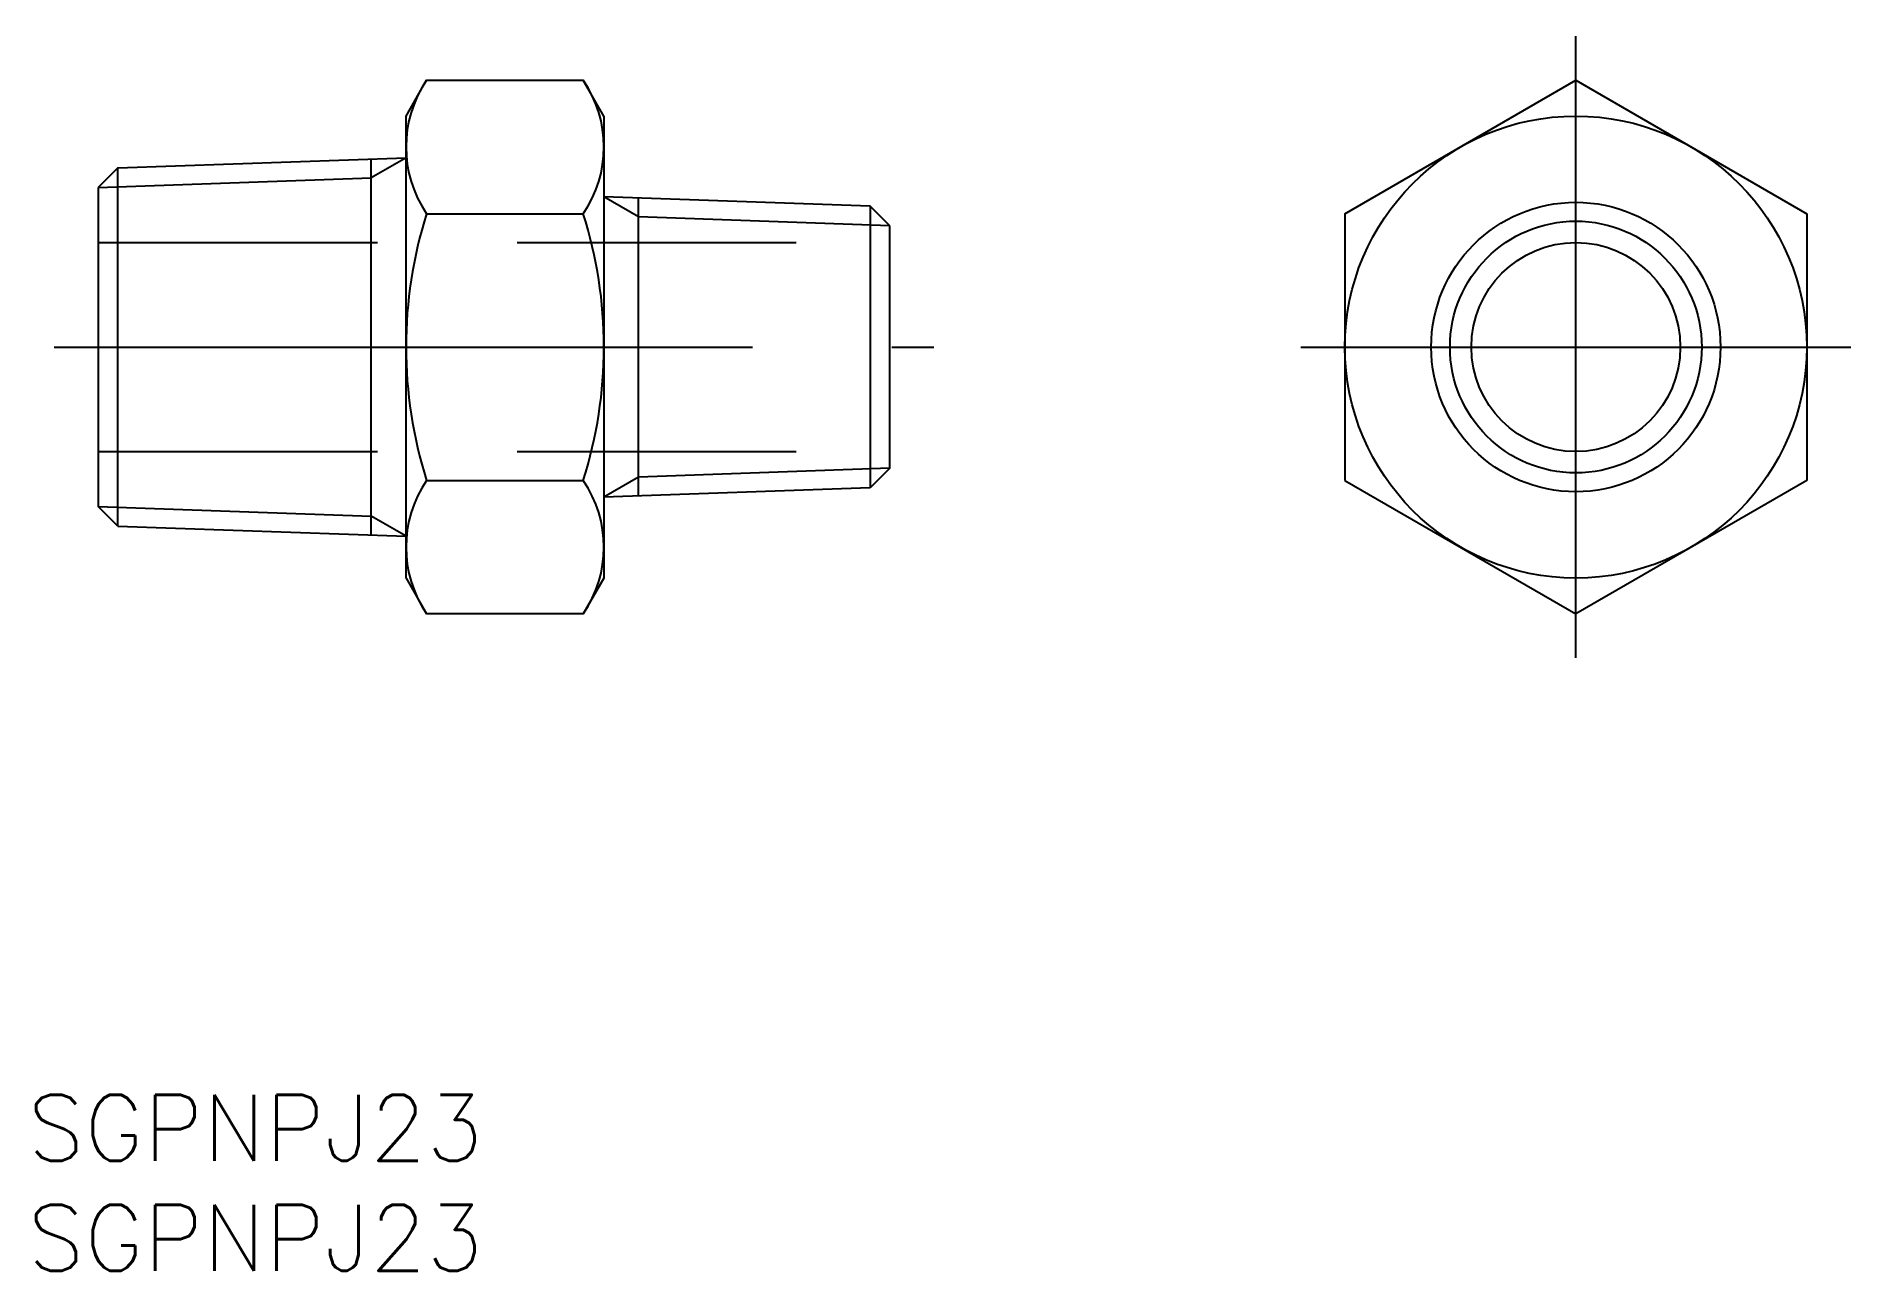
# Model space of a CAD drawing. Extents: x -70 to 12.5, y -42 to 14.1.
import ezdxf

# ---------------------------------------------------------------- set-up
doc = ezdxf.new("R2010")
doc.units = 0
doc.linetypes.add('CENTER', pattern=[50.8, 31.75, -6.35, 6.35, -6.35])
doc.linetypes.add('DASHED', pattern=[19.05, 12.7, -6.35])
doc.layers.get('0').update_dxf_attribs({"linetype": 'CONTINUOUS'})
doc.layers.add('CENTER', color=1, linetype='CENTER')
doc.styles.get("Standard").update_dxf_attribs({"font": 'txt.shx', "height": 3, "bigfont": 'bigfont.shx'})

msp = doc.modelspace()

# ---------------------------------------------------------------- linework, layer by layer
at = {"color": 7, "linetype": 'CONTINUOUS'}
for p, q in [((-53.2, 10.5), (-52.262, 12.124)), ((-52.262, 12.124), (-45.138, 12.124)), ((-44.2, 10.5), (-45.138, 12.124)), ((-10.5, 6.062), (0, 12.124)), ((0, 12.124), (10.5, 6.062)), ((-53.2, -10.5), (-53.2, 10.5)), ((-44.2, 10.5), (-44.2, -10.5)), ((-66.313, 8.14), (-53.2, 8.598)), ((-54.778, -8.543), (-54.778, 8.543)), ((-66.313, 8.14), (-67.2, 7.253)), ((-66.313, -8.14), (-66.313, 8.14)), ((-67.2, 7.253), (-67.2, -7.253)), ((-32.087, 6.4), (-44.2, 6.823)), ((-42.622, -6.767), (-42.622, 6.767)), ((-52.262, 6.062), (-45.138, 6.062)), ((-32.087, 6.4), (-32.087, -6.4)), ((-31.2, 5.513), (-32.087, 6.4)), ((-10.5, 6.062), (-10.5, -6.062)), ((10.5, 6.062), (10.5, -6.062)), ((-31.2, -5.513), (-31.2, 5.513)), ((-31.2, -5.513), (-32.087, -6.4)), ((-52.262, -6.062), (-45.138, -6.062)), ((-32.087, -6.4), (-44.2, -6.823)), ((-10.5, -6.062), (0, -12.124)), ((10.5, -6.062), (0, -12.124)), ((-66.313, -8.14), (-67.2, -7.253)), ((-66.313, -8.14), (-53.2, -8.598)), ((-53.2, -10.5), (-52.262, -12.124)), ((-44.2, -10.5), (-45.138, -12.124)), ((-45.138, -12.124), (-52.262, -12.124))]:
    msp.add_line(p, q, dxfattribs=at)
at = {"color": 3, "linetype": 'CONTINUOUS'}
for p, q in [((-53.2, 8.598), (-54.778, 7.687)), ((-67.2, 7.253), (-54.778, 7.687)), ((-42.622, 5.911), (-44.2, 6.823)), ((-31.2, 5.513), (-42.622, 5.911)), ((-31.2, -5.513), (-42.622, -5.911)), ((-42.622, -5.911), (-44.2, -6.823)), ((-67.2, -7.253), (-54.778, -7.687)), ((-53.2, -8.598), (-54.778, -7.687))]:
    msp.add_line(p, q, dxfattribs=at)
at = {"color": 3, "linetype": 'DASHED'}
for p, q in [((-67.2, 4.75), (-31.2, 4.75)), ((-67.2, -4.75), (-31.2, -4.75))]:
    msp.add_line(p, q, dxfattribs=at)
at = {"color": 7, "linetype": 'CONTINUOUS'}
for radius in [10.5, 6.579, 4.75]:
    msp.add_circle((0, 0), radius, dxfattribs=at)
at = {"color": 3, "linetype": 'CONTINUOUS'}
msp.add_circle((0, 0), 5.723, dxfattribs=at)
at = {"color": 7, "linetype": 'CONTINUOUS'}
for centre, radius, start, end in [((-47.833, 9.093), 5.367, 145.61575, 214.38425), ((-49.567, 9.093), 5.367, 325.61575, 34.38425), ((-33.138, 0), 20.062, 162.41205, 197.58795), ((-64.262, 0), 20.062, 342.41205, 17.58795), ((-47.833, -9.093), 5.367, 145.61575, 214.38425), ((-49.567, -9.093), 5.367, 325.61575, 34.38425)]:
    msp.add_arc(centre, radius, start, end, dxfattribs=at)
at = {"layer": 'CENTER', "color": 1, "linetype": 'CENTER'}
for p, q in [((0, -14.124), (0, 14.124)), ((-69.2, 0), (-29.2, 0)), ((-12.5, 0), (12.5, 0))]:
    msp.add_line(p, q, dxfattribs=at)

# ---------------------------------------------------------------- texts
at = {"color": 7, "linetype": 'CONTINUOUS'}
for p in [(-70.4, -36.984), (-70.4, -41.984)]:
    msp.add_text('SGPNPJ23', height=3, dxfattribs=at).set_placement(p)

doc.saveas('drawing.dxf')
